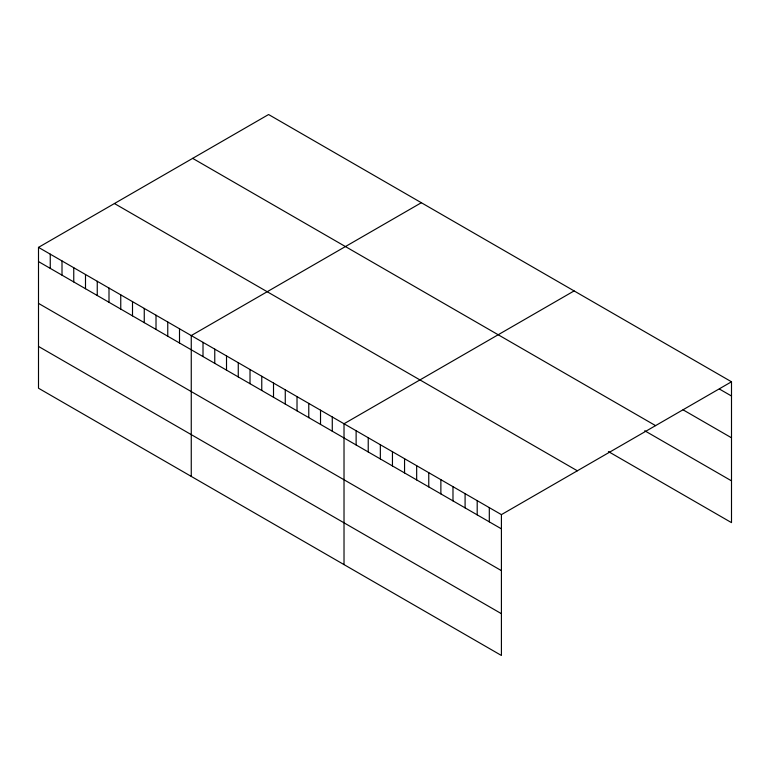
<?xml version="1.0" encoding="UTF-8"?>
<svg xmlns="http://www.w3.org/2000/svg" width="770" height="770" viewBox="0 0 770 770"><rect width="100%" height="100%" fill="white"/><g stroke="black" fill="none" stroke-linecap="round" stroke-linejoin="round"><path stroke-width="1.16" d="M38.5 247.372L501.414 514.63L501.414 655.472L38.5 388.215L38.5 247.372L268.586 114.528L731.5 381.785L731.5 522.628L608.416 451.567M421.354 202.722L191.258 335.566L191.258 476.409M574.112 290.916L344.017 423.76L344.017 564.603M501.414 514.63L731.5 381.785M719.392 389.023L731.5 396.011M683.077 409.833L731.5 437.793M192.664 158.36L655.568 425.627M644.731 430.757L731.5 480.846M114.432 203.53L577.336 470.788M38.5 261.588L501.414 528.846M38.5 303.38L501.414 570.637M38.5 346.433L501.414 613.69M489.306 507.642L489.306 521.858M477.198 500.644L477.198 514.87M465.09 493.657L465.09 507.882M452.981 486.669L452.981 500.895M440.873 479.681L440.873 493.897M428.765 472.684L428.765 486.909M416.666 465.696L416.666 479.922M404.558 458.708L404.558 472.934M392.45 451.721L392.45 465.946M380.342 444.733L380.342 458.949M368.233 437.735L368.233 451.961M356.125 430.748L356.125 444.973M332.274 416.974L332.274 431.2M320.522 410.189L320.522 424.414M308.77 403.403L308.77 417.629M297.018 396.617L297.018 410.843M285.266 389.841L285.266 404.058M273.514 383.056L273.514 397.272M261.762 376.27L261.762 390.496M250.019 369.485L250.019 383.71M238.267 362.699L238.267 376.925M226.515 355.913L226.515 370.139M214.763 349.128L214.763 363.353M203.01 342.352L203.01 356.568M179.506 328.78L179.506 343.006M167.754 321.995L167.754 336.221M156.012 315.209L156.012 329.435M144.26 308.423L144.26 322.649M132.507 301.638L132.507 315.864M120.755 294.862L120.755 309.078M109.003 288.076L109.003 302.292M97.251 281.291L97.251 295.516M85.499 274.505L85.499 288.731M73.756 267.719L73.756 281.945M62.004 260.934L62.004 275.159M50.252 254.148L50.252 268.374"/></g></svg>
